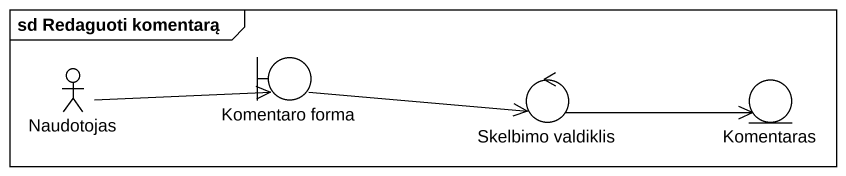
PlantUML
@startuml
mainframe sd Redaguoti komentarą
actor Naudotojas
boundary "Komentaro forma" as Komentaro_forma
control "Skelbimo valdiklis" as Skelbimo_valdiklis
entity Komentaras
Naudotojas -right-> Komentaro_forma
Komentaro_forma -right-> Skelbimo_valdiklis
Skelbimo_valdiklis -right-> Komentaras
@enduml
